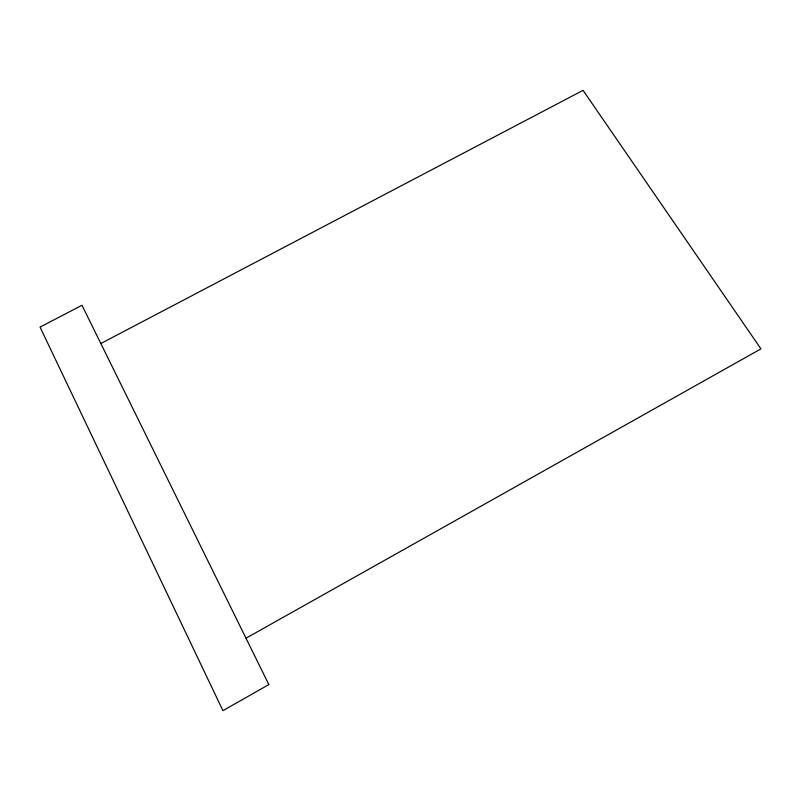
<?xml version="1.0" encoding="UTF-8"?>
<svg xmlns="http://www.w3.org/2000/svg" width="801" height="801" viewBox="0 0 801 801"><rect width="100%" height="100%" fill="white"/><g stroke="black" fill="none" stroke-linecap="round" stroke-linejoin="round"><path stroke-width="1.2" d="M245.987 638.217L760.95 348.866L583.048 90.343L100.836 343.529M268.836 684.585L222.928 710.657L40.05 327.098L81.992 305.271L268.836 684.585"/></g></svg>
